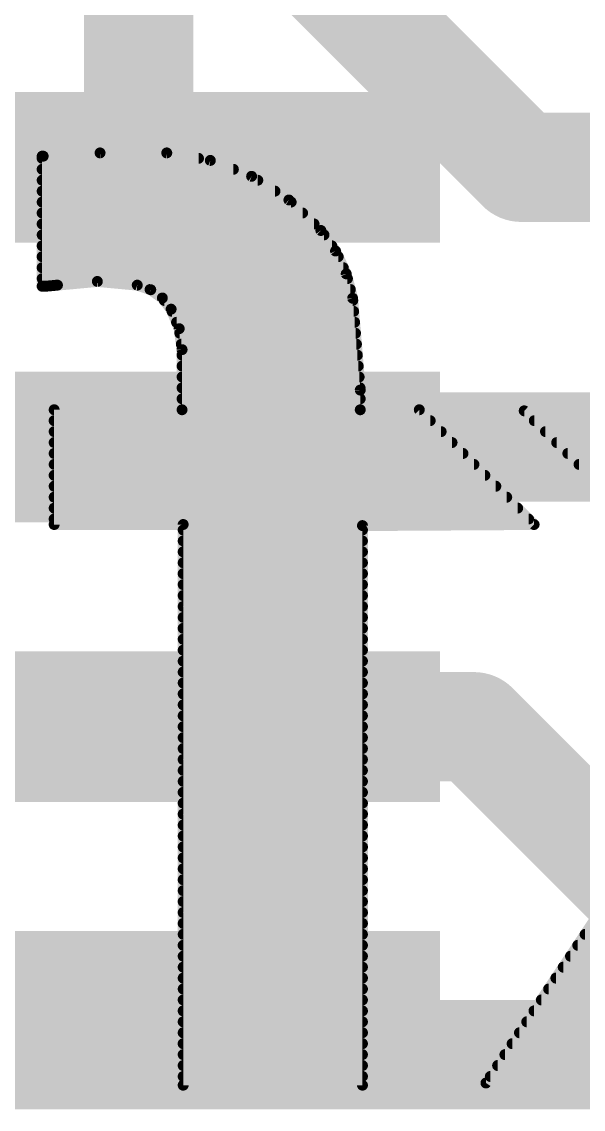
# Model space of a CAD drawing. Extents: x -1.6 to 24.3, y -3.8 to 15.4.
# Drawn here: x 3.648 to 4.953, y 6.731 to 9.258 of the extents above; entities that cross this region are included whole.
import ezdxf

# ---------------------------------------------------------------- set-up
doc = ezdxf.new("R2010")
doc.units = 0
for name, color, linetype in [('1', 12, 'CONTINUOUS'), ('16', 132, 'CONTINUOUS'), ('22', 53, 'CONTINUOUS')]:
    doc.layers.add(name, color=color, linetype=linetype)

# ---------------------------------------------------------------- blocks, each defined once
blk = doc.blocks.new('RECT')
blk.add_solid([(-0.5, -0.5), (0.5, -0.5), (-0.5, 0.5), (0.5, 0.5)])

msp = doc.modelspace()

# ---------------------------------------------------------------- linework, layer by layer
at = {"layer": '1', "const_width": 0.254}
for points in [[(3.92, 8.92), (3.92, 9.809)], [(3.92, 8.27), (5.685, 8.27)], [(3.92, 7.62), (4.699, 7.62)], [(4.699, 7.62), (5.334, 6.985)]]:
    msp.add_lwpolyline(points, dxfattribs=at)
at = {"layer": '1', "const_width": 0.127}
for points in [[(3.8565, 8.92, 1), (3.9835, 8.92)], [(3.92, 8.3335, 1), (3.92, 8.2065)], [(3.92, 7.6835, 1), (3.92, 7.5565)], [(4.7439, 7.6649, 1), (4.6541, 7.5751)], [(4.699, 7.5565, 1), (4.699, 7.6835)]]:
    msp.add_lwpolyline(points, format="xyb", dxfattribs=at)
at = {"layer": '16', "const_width": 0.254}
for points in [[(3.92, 9.809), (4.809, 8.92)], [(4.809, 8.92), (8.031, 8.92)], [(6.096, 6.858), (3.048, 6.858)]]:
    msp.add_lwpolyline(points, dxfattribs=at)
at = {"layer": '16', "const_width": 0.127}
for points in [[(4.809, 8.9835, 1), (4.809, 8.8565)], [(4.7641, 8.8751, 1), (4.8539, 8.9649)]]:
    msp.add_lwpolyline(points, format="xyb", dxfattribs=at)
at = {"layer": '22', "const_width": 0.0254}
for points in [[(3.6982, 8.9459), (3.6957, 8.9459)], [(3.6957, 8.9459), (3.6957, 8.6436)], [(3.6957, 8.9408), (4.059, 8.9408)], [(3.8303, 8.9535), (3.6982, 8.9459)], [(3.9853, 8.9535), (3.8303, 8.9535)], [(4.0865, 8.9361), (3.9853, 8.9535)], [(4.1824, 8.8991), (4.0865, 8.9361)], [(3.6957, 8.9154), (4.1401, 8.9154)], [(3.6957, 8.89), (4.1968, 8.89)], [(4.2691, 8.8441), (4.1824, 8.8991)], [(3.6957, 8.8646), (4.2368, 8.8646)], [(3.6957, 8.8392), (4.2743, 8.8392)], [(4.3434, 8.7732), (4.2691, 8.8441)], [(3.6957, 8.8138), (4.3009, 8.8138)], [(3.6957, 8.7884), (4.3275, 8.7884)], [(3.6957, 8.763), (4.3507, 8.763)], [(4.3774, 8.7255), (4.3434, 8.7732)], [(3.6957, 8.7376), (4.3688, 8.7376)], [(3.6957, 8.7122), (4.3836, 8.7122)], [(4.4023, 8.6724), (4.3774, 8.7255)], [(3.6957, 8.6868), (4.3955, 8.6868)], [(3.6957, 8.6614), (4.4051, 8.6614)], [(4.4171, 8.6157), (4.4023, 8.6724)], [(3.6957, 8.6436), (3.7033, 8.6436)], [(3.7033, 8.6436), (3.7313, 8.6462)], [(3.7313, 8.6462), (3.824, 8.6548)], [(3.824, 8.6548), (3.9167, 8.6462)], [(3.9167, 8.6462), (3.948, 8.6355)], [(3.9465, 8.636), (4.4118, 8.636)], [(3.948, 8.6355), (3.975, 8.6163)], [(3.975, 8.6163), (3.9954, 8.5903)], [(3.9795, 8.6106), (4.4175, 8.6106)], [(4.4348, 8.4023), (4.4171, 8.6157)], [(3.9954, 8.5903), (4.0142, 8.5449)], [(3.9975, 8.5852), (4.4196, 8.5852)], [(4.008, 8.5598), (4.4217, 8.5598)], [(4.0142, 8.5449), (4.0208, 8.4963)], [(4.0156, 8.5344), (4.4238, 8.5344)], [(4.0191, 8.509), (4.426, 8.509)], [(4.0208, 8.4963), (4.0208, 8.3566)], [(4.0208, 8.4836), (4.4281, 8.4836)], [(4.0208, 8.4582), (4.4302, 8.4582)], [(4.0208, 8.4328), (4.4323, 8.4328)], [(4.0208, 8.4074), (4.4344, 8.4074)], [(4.0208, 8.382), (4.4348, 8.382)], [(4.4348, 8.3566), (4.4348, 8.4023)], [(4.0208, 8.3566), (3.7236, 8.3566)], [(3.7236, 8.3566), (3.7236, 8.0899)], [(4.0208, 8.3566), (4.4348, 8.3566)], [(4.572, 8.3566), (4.4348, 8.3566)], [(4.8387, 8.0899), (4.572, 8.3566)], [(5.2832, 8.3541), (4.8158, 8.3541)], [(4.8158, 8.3541), (5.3924, 7.7902)], [(3.7236, 8.3312), (4.5974, 8.3312)], [(4.8392, 8.3312), (5.3061, 8.3312)], [(3.7236, 8.3058), (4.6228, 8.3058)], [(4.8652, 8.3058), (5.3315, 8.3058)], [(3.7236, 8.2804), (4.6482, 8.2804)], [(4.8912, 8.2804), (5.3569, 8.2804)], [(3.7236, 8.255), (4.6736, 8.255)], [(4.9171, 8.255), (5.3823, 8.255)], [(3.7236, 8.2296), (4.699, 8.2296)], [(4.9431, 8.2296), (5.4077, 8.2296)], [(3.7236, 8.2042), (4.7244, 8.2042)], [(3.7236, 8.1788), (4.7498, 8.1788)], [(3.7236, 8.1534), (4.7752, 8.1534)], [(3.7236, 8.128), (4.8006, 8.128)], [(3.7236, 8.1026), (4.826, 8.1026)], [(3.7236, 8.0899), (4.0234, 8.0899)], [(4.0234, 8.0899), (4.0234, 6.7869)], [(4.0234, 8.0772), (4.4399, 8.0772)], [(4.4399, 8.0874), (4.8387, 8.0899)], [(4.4399, 6.7869), (4.4399, 8.0874)], [(4.0234, 8.0518), (4.4399, 8.0518)], [(4.0234, 8.0264), (4.4399, 8.0264)], [(4.0234, 8.001), (4.4399, 8.001)], [(4.0234, 7.9756), (4.4399, 7.9756)], [(4.0234, 7.9502), (4.4399, 7.9502)], [(4.0234, 7.9248), (4.4399, 7.9248)], [(4.0234, 7.8994), (4.4399, 7.8994)], [(4.0234, 7.874), (4.4399, 7.874)], [(4.0234, 7.8486), (4.4399, 7.8486)], [(4.0234, 7.8232), (4.4399, 7.8232)], [(4.0234, 7.7978), (4.4399, 7.7978)], [(4.0234, 7.7724), (4.4399, 7.7724)], [(5.3924, 7.7902), (4.7269, 6.792)], [(4.0234, 7.747), (4.4399, 7.747)], [(4.0234, 7.7216), (4.4399, 7.7216)], [(4.0234, 7.6962), (4.4399, 7.6962)], [(4.0234, 7.6708), (4.4399, 7.6708)], [(4.0234, 7.6454), (4.4399, 7.6454)], [(4.0234, 7.62), (4.4399, 7.62)], [(4.0234, 7.5946), (4.4399, 7.5946)], [(4.0234, 7.5692), (4.4399, 7.5692)], [(4.0234, 7.5438), (4.4399, 7.5438)], [(4.0234, 7.5184), (4.4399, 7.5184)], [(4.0234, 7.493), (4.4399, 7.493)], [(4.0234, 7.4676), (4.4399, 7.4676)], [(4.0234, 7.4422), (4.4399, 7.4422)], [(4.0234, 7.4168), (4.4399, 7.4168)], [(4.0234, 7.3914), (4.4399, 7.3914)], [(4.0234, 7.366), (4.4399, 7.366)], [(4.0234, 7.3406), (4.4399, 7.3406)], [(4.0234, 7.3152), (4.4399, 7.3152)], [(4.0234, 7.2898), (4.4399, 7.2898)], [(4.0234, 7.2644), (4.4399, 7.2644)], [(4.0234, 7.239), (4.4399, 7.239)], [(4.0234, 7.2136), (4.4399, 7.2136)], [(4.0234, 7.1882), (4.4399, 7.1882)], [(4.0234, 7.1628), (4.4399, 7.1628)], [(4.0234, 7.1374), (4.4399, 7.1374)], [(4.9572, 7.1374), (5.4429, 7.1374)], [(4.0234, 7.112), (4.4399, 7.112)], [(4.9402, 7.112), (5.4275, 7.112)], [(4.0234, 7.0866), (4.4399, 7.0866)], [(4.9233, 7.0866), (5.4121, 7.0866)], [(4.0234, 7.0612), (4.4399, 7.0612)], [(4.9064, 7.0612), (5.3967, 7.0612)], [(4.0234, 7.0358), (4.4399, 7.0358)], [(4.8894, 7.0358), (5.3813, 7.0358)], [(4.0234, 7.0104), (4.4399, 7.0104)], [(4.8725, 7.0104), (5.3659, 7.0104)], [(4.0234, 6.985), (4.4399, 6.985)], [(4.8556, 6.985), (5.3505, 6.985)], [(4.0234, 6.9596), (4.4399, 6.9596)], [(4.8386, 6.9596), (5.335, 6.9596)], [(4.0234, 6.9342), (4.4399, 6.9342)], [(4.8217, 6.9342), (5.3196, 6.9342)], [(4.0234, 6.9088), (4.4399, 6.9088)], [(4.8048, 6.9088), (5.3042, 6.9088)], [(4.0234, 6.8834), (4.4399, 6.8834)], [(4.7878, 6.8834), (5.2888, 6.8834)], [(4.0234, 6.858), (4.4399, 6.858)], [(4.7709, 6.858), (5.2734, 6.858)], [(4.0234, 6.8326), (4.4399, 6.8326)], [(4.754, 6.8326), (5.258, 6.8326)], [(4.0234, 6.8072), (4.4399, 6.8072)], [(4.0234, 6.7869), (4.4399, 6.7869)], [(4.7269, 6.792), (5.2349, 6.7945)], [(4.737, 6.8072), (5.2426, 6.8072)]]:
    msp.add_lwpolyline(points, dxfattribs=at)
at = {"layer": '22', "const_width": 0.0127}
for points in [[(3.6957, 8.9472, 1), (3.6957, 8.9345)], [(3.6957, 8.9522, 1), (3.6957, 8.9396)], [(3.702, 8.9459, 1), (3.6894, 8.9459)], [(3.6978, 8.9522, 1), (3.6986, 8.9396)], [(3.6982, 8.9396, 1), (3.6982, 8.9522)], [(3.8303, 8.9598, 1), (3.8303, 8.9472)], [(3.8307, 8.9472, 1), (3.8299, 8.9598)], [(3.9864, 8.9598, 1), (3.9842, 8.9472)], [(3.9853, 8.9472, 1), (3.9853, 8.9598)], [(4.059, 8.9345, 1), (4.059, 8.9472)], [(4.0888, 8.942, 1), (4.0842, 8.9301)], [(4.0854, 8.9298, 1), (4.0876, 8.9423)], [(3.6957, 8.9217, 1), (3.6957, 8.9091)], [(4.1401, 8.9091, 1), (4.1401, 8.9217)], [(3.6957, 8.8963, 1), (3.6957, 8.8837)], [(4.1858, 8.9045, 1), (4.179, 8.8938)], [(4.1801, 8.8932, 1), (4.1846, 8.9051)], [(4.1968, 8.8837, 1), (4.1968, 8.8963)], [(3.6957, 8.871, 1), (3.6957, 8.8583)], [(4.2368, 8.8583, 1), (4.2368, 8.871)], [(3.6957, 8.8455, 1), (3.6957, 8.8329)], [(4.2735, 8.8487, 1), (4.2647, 8.8395)], [(4.2657, 8.8388, 1), (4.2725, 8.8495)], [(4.2743, 8.8329, 1), (4.2743, 8.8455)], [(3.6957, 8.8201, 1), (3.6957, 8.8075)], [(4.3009, 8.8075, 1), (4.3009, 8.8201)], [(3.6957, 8.7948, 1), (3.6957, 8.7821)], [(4.3275, 8.7821, 1), (4.3275, 8.7948)], [(3.6957, 8.7693, 1), (3.6957, 8.7567)], [(4.3486, 8.7769, 1), (4.3382, 8.7695)], [(4.339, 8.7686, 1), (4.3478, 8.7778)], [(4.3507, 8.7567, 1), (4.3507, 8.7693)], [(3.6957, 8.7439, 1), (3.6957, 8.7313)], [(4.3688, 8.7313, 1), (4.3688, 8.7439)], [(3.6957, 8.7186, 1), (3.6957, 8.7059)], [(4.3832, 8.7282, 1), (4.3717, 8.7228)], [(4.3722, 8.7218, 1), (4.3826, 8.7292)], [(4.3836, 8.7059, 1), (4.3836, 8.7186)], [(3.6957, 8.6931, 1), (3.6957, 8.6805)], [(4.3955, 8.6805, 1), (4.3955, 8.6931)], [(3.6957, 8.6677, 1), (3.6957, 8.6551)], [(4.4084, 8.674, 1), (4.3961, 8.6708)], [(4.3965, 8.6697, 1), (4.408, 8.6751)], [(4.4051, 8.6551, 1), (4.4051, 8.6677)], [(3.6957, 8.65, 1), (3.6957, 8.6373)], [(3.6894, 8.6436, 1), (3.702, 8.6436)], [(3.7027, 8.6499, 1), (3.7039, 8.6373)], [(3.7033, 8.6373, 1), (3.7033, 8.65)], [(3.7307, 8.6525, 1), (3.7319, 8.6399)], [(3.7319, 8.6399, 1), (3.7307, 8.6525)], [(3.8246, 8.6611, 1), (3.8234, 8.6485)], [(3.8246, 8.6485, 1), (3.8234, 8.6611)], [(3.9188, 8.6522, 1), (3.9146, 8.6402)], [(3.9161, 8.6399, 1), (3.9173, 8.6525)], [(3.9465, 8.6424, 1), (3.9465, 8.6297)], [(3.9517, 8.6407, 1), (3.9443, 8.6303)], [(3.946, 8.6295, 1), (3.9501, 8.6415)], [(4.4118, 8.6297, 1), (4.4118, 8.6424)], [(3.98, 8.6203, 1), (3.97, 8.6124)], [(3.9713, 8.6112, 1), (3.9787, 8.6215)], [(3.9795, 8.6169, 1), (3.9795, 8.6043)], [(4.4234, 8.6162, 1), (4.4108, 8.6152)], [(4.411, 8.6141, 1), (4.4232, 8.6173)], [(4.4175, 8.6043, 1), (4.4175, 8.6169)], [(4.0013, 8.5927, 1), (3.9895, 8.5879)], [(3.9904, 8.5864, 1), (4.0004, 8.5942)], [(3.9975, 8.5915, 1), (3.9975, 8.5789)], [(4.4196, 8.5789, 1), (4.4196, 8.5915)], [(4.008, 8.5662, 1), (4.008, 8.5535)], [(4.4217, 8.5535, 1), (4.4217, 8.5662)], [(4.0205, 8.5458, 1), (4.0079, 8.5441)], [(4.0083, 8.5425, 1), (4.02, 8.5474)], [(4.0156, 8.5407, 1), (4.0156, 8.5281)], [(4.4238, 8.5281, 1), (4.4238, 8.5407)], [(4.0191, 8.5153, 1), (4.0191, 8.5027)], [(4.426, 8.5027, 1), (4.426, 8.5153)], [(4.0272, 8.4963, 1), (4.0145, 8.4963)], [(4.0145, 8.4954, 1), (4.0271, 8.4972)], [(4.0208, 8.49, 1), (4.0208, 8.4773)], [(4.4281, 8.4773, 1), (4.4281, 8.49)], [(4.0208, 8.4645, 1), (4.0208, 8.4519)], [(4.4302, 8.4519, 1), (4.4302, 8.4645)], [(4.0208, 8.4391, 1), (4.0208, 8.4265)], [(4.4323, 8.4265, 1), (4.4323, 8.4391)], [(4.0208, 8.4138, 1), (4.0208, 8.4011)], [(4.4344, 8.4011, 1), (4.4344, 8.4138)], [(4.0208, 8.3883, 1), (4.0208, 8.3757)], [(4.4412, 8.4023, 1), (4.4284, 8.4023)], [(4.4285, 8.4018, 1), (4.4411, 8.4028)], [(4.4348, 8.3757, 1), (4.4348, 8.3883)], [(3.73, 8.3566, 1), (3.7173, 8.3566)], [(3.7236, 8.3629, 1), (3.7236, 8.3503)], [(4.0208, 8.3629, 1), (4.0208, 8.3503)], [(4.0208, 8.3503, 1), (4.0208, 8.3629)], [(4.4348, 8.3629, 1), (4.4348, 8.3503)], [(4.4348, 8.3503, 1), (4.4348, 8.3629)], [(4.5765, 8.3611, 1), (4.5675, 8.3521)], [(4.572, 8.3503, 1), (4.572, 8.3629)], [(4.8158, 8.3605, 1), (4.8158, 8.3478)], [(4.8202, 8.3586, 1), (4.8114, 8.3496)], [(3.7236, 8.3376, 1), (3.7236, 8.3249)], [(4.0145, 8.3566, 1), (4.0272, 8.3566)], [(4.4284, 8.3566, 1), (4.4412, 8.3566)], [(4.5974, 8.3249, 1), (4.5974, 8.3376)], [(4.8392, 8.3376, 1), (4.8392, 8.3249)], [(3.7236, 8.3121, 1), (3.7236, 8.2995)], [(4.6228, 8.2995, 1), (4.6228, 8.3121)], [(4.8652, 8.3121, 1), (4.8652, 8.2995)], [(3.7236, 8.2867, 1), (3.7236, 8.2741)], [(4.6482, 8.2741, 1), (4.6482, 8.2867)], [(4.8912, 8.2867, 1), (4.8912, 8.2741)], [(3.7236, 8.2614, 1), (3.7236, 8.2487)], [(4.6736, 8.2487, 1), (4.6736, 8.2614)], [(4.9171, 8.2614, 1), (4.9171, 8.2487)], [(3.7236, 8.2359, 1), (3.7236, 8.2233)], [(4.699, 8.2233, 1), (4.699, 8.2359)], [(4.9431, 8.2359, 1), (4.9431, 8.2233)], [(3.7236, 8.2105, 1), (3.7236, 8.1979)], [(4.7244, 8.1979, 1), (4.7244, 8.2105)], [(3.7236, 8.1852, 1), (3.7236, 8.1725)], [(4.7498, 8.1725, 1), (4.7498, 8.1852)], [(3.7236, 8.1597, 1), (3.7236, 8.1471)], [(4.7752, 8.1471, 1), (4.7752, 8.1597)], [(3.7236, 8.1343, 1), (3.7236, 8.1217)], [(4.8006, 8.1217, 1), (4.8006, 8.1343)], [(3.7236, 8.109, 1), (3.7236, 8.0963)], [(4.826, 8.0963, 1), (4.826, 8.109)], [(3.7173, 8.0899, 1), (3.73, 8.0899)], [(3.7236, 8.0962, 1), (3.7236, 8.0836)], [(4.0234, 8.0836, 1), (4.0234, 8.0709)], [(4.0298, 8.0899, 1), (4.0171, 8.0899)], [(4.0234, 8.0836, 1), (4.0234, 8.0962)], [(4.4463, 8.0874, 1), (4.4336, 8.0874)], [(4.4399, 8.0937, 1), (4.4399, 8.0811)], [(4.4399, 8.0709, 1), (4.4399, 8.0836)], [(4.8342, 8.0854, 1), (4.8432, 8.0944)], [(4.8387, 8.0836, 1), (4.8387, 8.0962)], [(4.0234, 8.0581, 1), (4.0234, 8.0455)], [(4.4399, 8.0455, 1), (4.4399, 8.0581)], [(4.0234, 8.0328, 1), (4.0234, 8.0201)], [(4.4399, 8.0201, 1), (4.4399, 8.0328)], [(4.0234, 8.0074, 1), (4.0234, 7.9947)], [(4.4399, 7.9947, 1), (4.4399, 8.0074)], [(4.0234, 7.982, 1), (4.0234, 7.9692)], [(4.4399, 7.9692, 1), (4.4399, 7.982)], [(4.0234, 7.9566, 1), (4.0234, 7.9439)], [(4.4399, 7.9439, 1), (4.4399, 7.9566)], [(4.0234, 7.9312, 1), (4.0234, 7.9184)], [(4.4399, 7.9184, 1), (4.4399, 7.9312)], [(4.0234, 7.9058, 1), (4.0234, 7.893)], [(4.4399, 7.893, 1), (4.4399, 7.9058)], [(4.0234, 7.8804, 1), (4.0234, 7.8677)], [(4.4399, 7.8677, 1), (4.4399, 7.8804)], [(4.0234, 7.855, 1), (4.0234, 7.8422)], [(4.4399, 7.8422, 1), (4.4399, 7.855)], [(4.0234, 7.8296, 1), (4.0234, 7.8168)], [(4.4399, 7.8168, 1), (4.4399, 7.8296)], [(4.0234, 7.8042, 1), (4.0234, 7.7915)], [(4.4399, 7.7915, 1), (4.4399, 7.8042)], [(4.0234, 7.7788, 1), (4.0234, 7.766)], [(4.4399, 7.766, 1), (4.4399, 7.7788)], [(4.0234, 7.7534, 1), (4.0234, 7.7407)], [(4.4399, 7.7407, 1), (4.4399, 7.7534)], [(4.0234, 7.728, 1), (4.0234, 7.7153)], [(4.4399, 7.7153, 1), (4.4399, 7.728)], [(4.0234, 7.7026, 1), (4.0234, 7.6898)], [(4.4399, 7.6898, 1), (4.4399, 7.7026)], [(4.0234, 7.6772, 1), (4.0234, 7.6645)], [(4.4399, 7.6645, 1), (4.4399, 7.6772)], [(4.0234, 7.6518, 1), (4.0234, 7.6391)], [(4.4399, 7.6391, 1), (4.4399, 7.6518)], [(4.0234, 7.6264, 1), (4.0234, 7.6136)], [(4.4399, 7.6136, 1), (4.4399, 7.6264)], [(4.0234, 7.601, 1), (4.0234, 7.5883)], [(4.4399, 7.5883, 1), (4.4399, 7.601)], [(4.0234, 7.5756, 1), (4.0234, 7.5629)], [(4.4399, 7.5629, 1), (4.4399, 7.5756)], [(4.0234, 7.5502, 1), (4.0234, 7.5374)], [(4.4399, 7.5374, 1), (4.4399, 7.5502)], [(4.0234, 7.5248, 1), (4.0234, 7.5121)], [(4.4399, 7.5121, 1), (4.4399, 7.5248)], [(4.0234, 7.4994, 1), (4.0234, 7.4867)], [(4.4399, 7.4867, 1), (4.4399, 7.4994)], [(4.0234, 7.474, 1), (4.0234, 7.4612)], [(4.4399, 7.4612, 1), (4.4399, 7.474)], [(4.0234, 7.4486, 1), (4.0234, 7.4359)], [(4.4399, 7.4359, 1), (4.4399, 7.4486)], [(4.0234, 7.4232, 1), (4.0234, 7.4104)], [(4.4399, 7.4104, 1), (4.4399, 7.4232)], [(4.0234, 7.3978, 1), (4.0234, 7.385)], [(4.4399, 7.385, 1), (4.4399, 7.3978)], [(4.0234, 7.3724, 1), (4.0234, 7.3597)], [(4.4399, 7.3597, 1), (4.4399, 7.3724)], [(4.0234, 7.347, 1), (4.0234, 7.3342)], [(4.4399, 7.3342, 1), (4.4399, 7.347)], [(4.0234, 7.3216, 1), (4.0234, 7.3088)], [(4.4399, 7.3088, 1), (4.4399, 7.3216)], [(4.0234, 7.2962, 1), (4.0234, 7.2835)], [(4.4399, 7.2835, 1), (4.4399, 7.2962)], [(4.0234, 7.2708, 1), (4.0234, 7.258)], [(4.4399, 7.258, 1), (4.4399, 7.2708)], [(4.0234, 7.2454, 1), (4.0234, 7.2327)], [(4.4399, 7.2327, 1), (4.4399, 7.2454)], [(4.0234, 7.22, 1), (4.0234, 7.2073)], [(4.4399, 7.2073, 1), (4.4399, 7.22)], [(4.0234, 7.1946, 1), (4.0234, 7.1818)], [(4.4399, 7.1818, 1), (4.4399, 7.1946)], [(4.0234, 7.1692, 1), (4.0234, 7.1565)], [(4.4399, 7.1565, 1), (4.4399, 7.1692)], [(4.0234, 7.1438, 1), (4.0234, 7.1311)], [(4.4399, 7.1311, 1), (4.4399, 7.1438)], [(4.9572, 7.1438, 1), (4.9572, 7.1311)], [(4.0234, 7.1184, 1), (4.0234, 7.1056)], [(4.4399, 7.1056, 1), (4.4399, 7.1184)], [(4.9402, 7.1184, 1), (4.9402, 7.1056)], [(4.0234, 7.093, 1), (4.0234, 7.0803)], [(4.4399, 7.0803, 1), (4.4399, 7.093)], [(4.9233, 7.093, 1), (4.9233, 7.0803)], [(4.0234, 7.0676, 1), (4.0234, 7.0549)], [(4.4399, 7.0549, 1), (4.4399, 7.0676)], [(4.9064, 7.0676, 1), (4.9064, 7.0549)], [(4.0234, 7.0422, 1), (4.0234, 7.0294)], [(4.4399, 7.0294, 1), (4.4399, 7.0422)], [(4.8894, 7.0422, 1), (4.8894, 7.0294)], [(4.0234, 7.0168, 1), (4.0234, 7.0041)], [(4.4399, 7.0041, 1), (4.4399, 7.0168)], [(4.8725, 7.0168, 1), (4.8725, 7.0041)], [(4.0234, 6.9914, 1), (4.0234, 6.9787)], [(4.4399, 6.9787, 1), (4.4399, 6.9914)], [(4.8556, 6.9914, 1), (4.8556, 6.9787)], [(4.0234, 6.966, 1), (4.0234, 6.9532)], [(4.4399, 6.9532, 1), (4.4399, 6.966)], [(4.8386, 6.966, 1), (4.8386, 6.9532)], [(4.0234, 6.9406, 1), (4.0234, 6.9279)], [(4.4399, 6.9279, 1), (4.4399, 6.9406)], [(4.8217, 6.9406, 1), (4.8217, 6.9279)], [(4.0234, 6.9152, 1), (4.0234, 6.9024)], [(4.4399, 6.9024, 1), (4.4399, 6.9152)], [(4.8048, 6.9152, 1), (4.8048, 6.9024)], [(4.0234, 6.8898, 1), (4.0234, 6.877)], [(4.4399, 6.877, 1), (4.4399, 6.8898)], [(4.7878, 6.8898, 1), (4.7878, 6.877)], [(4.0234, 6.8644, 1), (4.0234, 6.8517)], [(4.4399, 6.8517, 1), (4.4399, 6.8644)], [(4.7709, 6.8644, 1), (4.7709, 6.8517)], [(4.0234, 6.839, 1), (4.0234, 6.8262)], [(4.4399, 6.8262, 1), (4.4399, 6.839)], [(4.754, 6.839, 1), (4.754, 6.8262)], [(4.0234, 6.8136, 1), (4.0234, 6.8008)], [(4.0234, 6.7933, 1), (4.0234, 6.7805)], [(4.4399, 6.8008, 1), (4.4399, 6.8136)], [(4.4399, 6.7805, 1), (4.4399, 6.7933)], [(4.7269, 6.7983, 1), (4.7269, 6.7857)], [(4.7216, 6.7955, 1), (4.7322, 6.7885)], [(4.737, 6.8136, 1), (4.737, 6.8008)], [(4.0171, 6.7869, 1), (4.0298, 6.7869)], [(4.4336, 6.7869, 1), (4.4463, 6.7869)]]:
    msp.add_lwpolyline(points, format="xyb", dxfattribs=at)

# ---------------------------------------------------------------- block references
at = {"layer": '1', "xscale": 1.4, "yscale": 0.35}
for p in [(3.92, 8.92), (3.92, 8.27), (3.92, 7.62), (3.92, 6.97)]:
    msp.add_blockref('RECT', p, dxfattribs=at)

doc.saveas('drawing.dxf')
